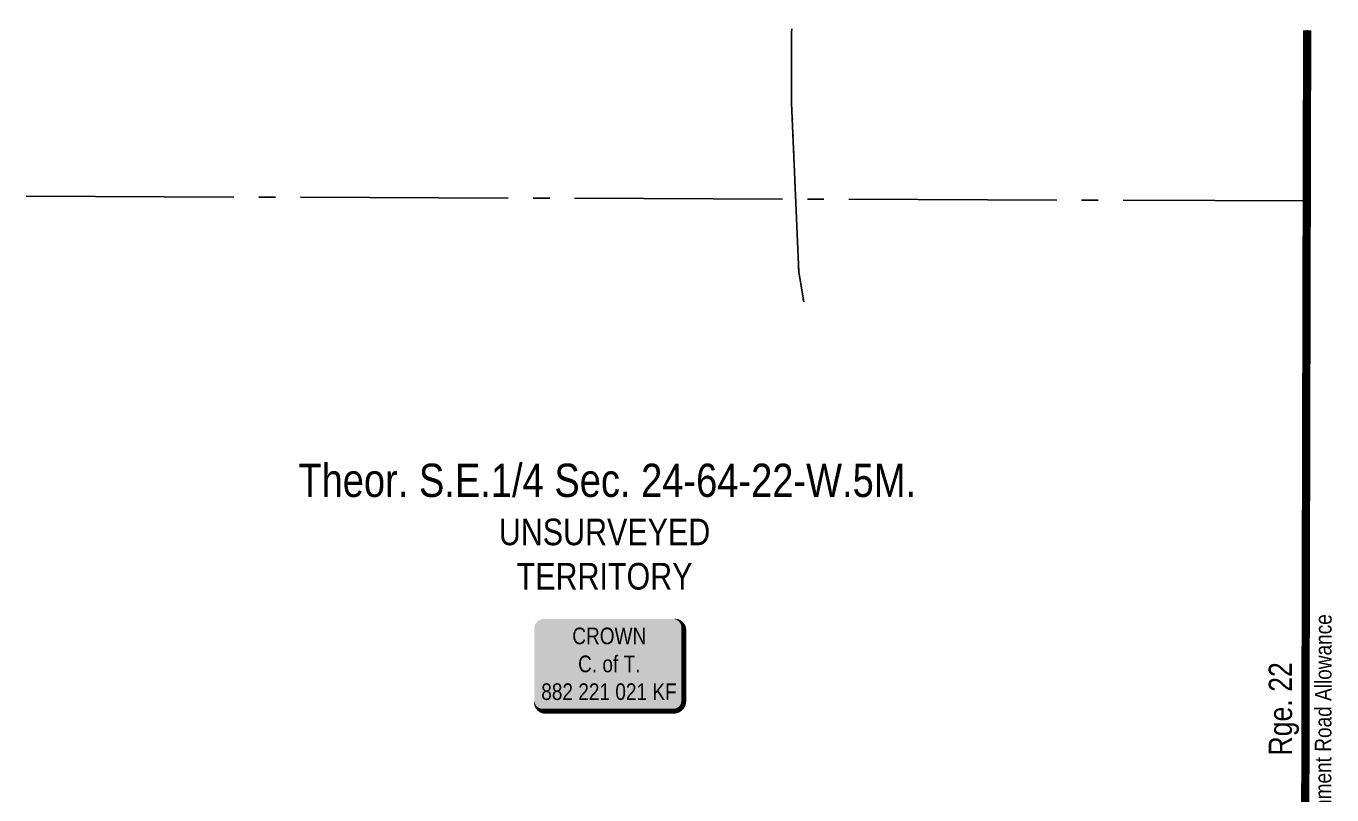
# Model space of a CAD drawing. Extents: x 454172 to 490274, y 6043290 to 6049925.
# Drawn here: x 487773 to 488558, y 6044650 to 6045112 of the extents above; entities that cross this region are included whole.
import ezdxf
from ezdxf.enums import TextEntityAlignment as Align

# ---------------------------------------------------------------- set-up
doc = ezdxf.new("R2010")
doc.units = 0
doc.header["$LTSCALE"] = 5
for name, pattern in [('CENTERLINEX3', [5, 2.5, -1, 0.5, -1]), ('foc-QUARTERLINE', [33, 25, -3, 2, -3]), ('foc-UNSURVEYED', [12.5, 10, -2.5]), ('foc-WHEELTRACKS', [2, 0.4, -1.6])]:
    doc.linetypes.add(name, pattern=pattern)
for name, color, linetype in [('AS-OWNER', 7, 'Continuous'), ('C-SYMBOL', 7, 'Continuous'), ('D-TXT', 6, 'Continuous'), ('L-QSEC', 8, 'foc-QUARTERLINE'), ('L-ROAD-T', 7, 'Continuous'), ('L-UNS-T', 3, 'Continuous'), ('L-USEC', 7, 'foc-UNSURVEYED'), ('T-WATER-P3', 160, 'foc-WHEELTRACKS')]:
    doc.layers.add(name, color=color, linetype=linetype)
doc.layers.add('AS-TRAPPER BOUNDARY', color=7, linetype='CENTERLINEX3', true_color=0xb85c00, transparency=0.6)
doc.styles.add('175L', font='ARIALN.TTF', dxfattribs={"height": 20})
doc.styles.add('80', font='ARIALN.TTF', dxfattribs={"height": 10})
doc.styles.add('80L', font='ARIALN.TTF', dxfattribs={"height": 10})
doc.styles.add('foc-LtypeFont', font='ARIALN.TTF', dxfattribs={"height": 7.35})
doc.linetypes.add('foc-TOPO-flowdirection-NOLINE', pattern='A,0,[">",foc-LtypeFont,S=0.3,R=0,X=0,Y=-0.945],-20,[">",foc-LtypeFont,S=0.3,R=0,X=0,Y=-0.945],0', length=20)

# ---------------------------------------------------------------- blocks, each defined once
blk = doc.blocks.new('*U31')
h = blk.add_hatch(color=255)
edge = h.paths.add_edge_path()
edge.add_line((-39, -28.5), (39, -28.5))
edge.add_arc((39, -22.5), 6, 270, 360)
edge.add_line((45, -22.5), (45, 21))
edge.add_arc((39, 21), 6, 0, 90)
edge.add_line((39, 27), (-39, 27))
edge.add_arc((-39, 21), 6, 90, 180)
edge.add_line((-45, 21), (-45, -22.5))
edge.add_arc((-39, -22.5), 6, 180, 270)
at = {"color": 14, "flags": 128}
blk.add_lwpolyline([(-39, -28.5, 3, 3, 0), (39, -28.5, 3, 3, 0.414214), (45, -22.5, 3, 3, 0), (45, 21, 3, 0, 0.414214), (39, 27, 0, 0, 0), (-39, 27, 0, 0, 0.414214), (-45, 21, 0, 0, 0), (-45, -22.5, 0, 3, 0.414214)], format="xyseb", close=True, dxfattribs=at)
at = {"color": 14, "style": '80'}
blk.add_attdef('ENTER_TEXT_001', (-26.85, -4.92), '', height=10, dxfattribs=at)

msp = doc.modelspace()

# ---------------------------------------------------------------- linework, layer by layer
at = {"layer": 'AS-TRAPPER BOUNDARY', "const_width": 5, "flags": 128}
msp.add_lwpolyline([(488539.102, 6043298.709), (488543.517, 6045109.617)], dxfattribs=at)
at = {"layer": 'L-QSEC'}
msp.add_line((487772.856, 6045009.763), (488543.267, 6045006.934), dxfattribs=at)
at = {"layer": 'L-USEC'}
for p, q in [((488543.517, 6045109.617), (488543.267, 6045006.934)), ((488543.267, 6045006.934), (488541.307, 6044202.822))]:
    msp.add_line(p, q, dxfattribs=at)
at = {"layer": 'T-WATER-P3', "flags": 128}
msp.add_lwpolyline([(488240.725, 6044946.188), (488237.661, 6044964.178), (488233.39, 6045065.743), (488233.395, 6045108.365), (488233.593, 6045110.569)], dxfattribs=at)
at = {"layer": 'T-WATER-P3', "linetype": 'foc-TOPO-flowdirection-NOLINE', "flags": 128}
msp.add_lwpolyline([(488240.725, 6044946.188), (488237.661, 6044964.178), (488233.39, 6045065.743), (488233.395, 6045108.365), (488233.593, 6045110.569)], dxfattribs=at)

# ---------------------------------------------------------------- block references
at = {"layer": 'AS-OWNER'}
ref = msp.add_blockref('*U31', (488123.479, 6044728.556), dxfattribs=dict(at, xscale=0.999479, yscale=0.999479, zscale=0.999479))
ref.add_attrib('ENTER_TEXT_001', 'CROWN', (488101.43, 6044740.322), dxfattribs={"layer": '0', "color": 14, "height": 9.9948, "style": '80'})
ref.add_attrib('ENTER_TEXT_002', 'C. of T.', (488104.924, 6044723.487), dxfattribs={"layer": '0', "color": 14, "height": 9.9948, "style": '80'})
ref.add_attrib('ENTER_TEXT_003', '882 221 021 KF', (488082.756, 6044706.788), dxfattribs={"layer": '0', "color": 14, "height": 9.99479, "style": '80'})

# ---------------------------------------------------------------- texts
at = {"layer": 'C-SYMBOL', "color": 3, "style": '175L'}
msp.add_text('Theor. S.E.1/4 Sec. 24-64-22-W.5M.', height=19.98958, dxfattribs=at).set_placement((488122.435, 6044822.925), align=Align.BOTTOM_CENTER)
at = {"layer": 'D-TXT', "insert": (488520.405, 6044673.377), "char_height": 13.9927, "attachment_point": 1, "rotation": 90, "style": '80L'}
msp.add_mtext_dynamic_manual_height_columns('Rge. 22', width=73.75526, gutter_width=47.5, heights=[0], dxfattribs=at)
at = {"layer": 'L-ROAD-T', "style": '80L'}
msp.add_text('Theoretic Government Road Allowance', height=9.99479, rotation=89.880962, dxfattribs=at).set_placement((488553.051, 6044658.463), align=Align.MIDDLE_CENTER)
at = {"layer": 'L-UNS-T', "insert": (488120.838, 6044794.437), "char_height": 15.99166, "attachment_point": 5, "style": '80L'}
msp.add_mtext_dynamic_manual_height_columns('UNSURVEYED TERRITORY', width=126.41375, gutter_width=47.5, heights=[0], dxfattribs=at)

doc.saveas('drawing.dxf')
